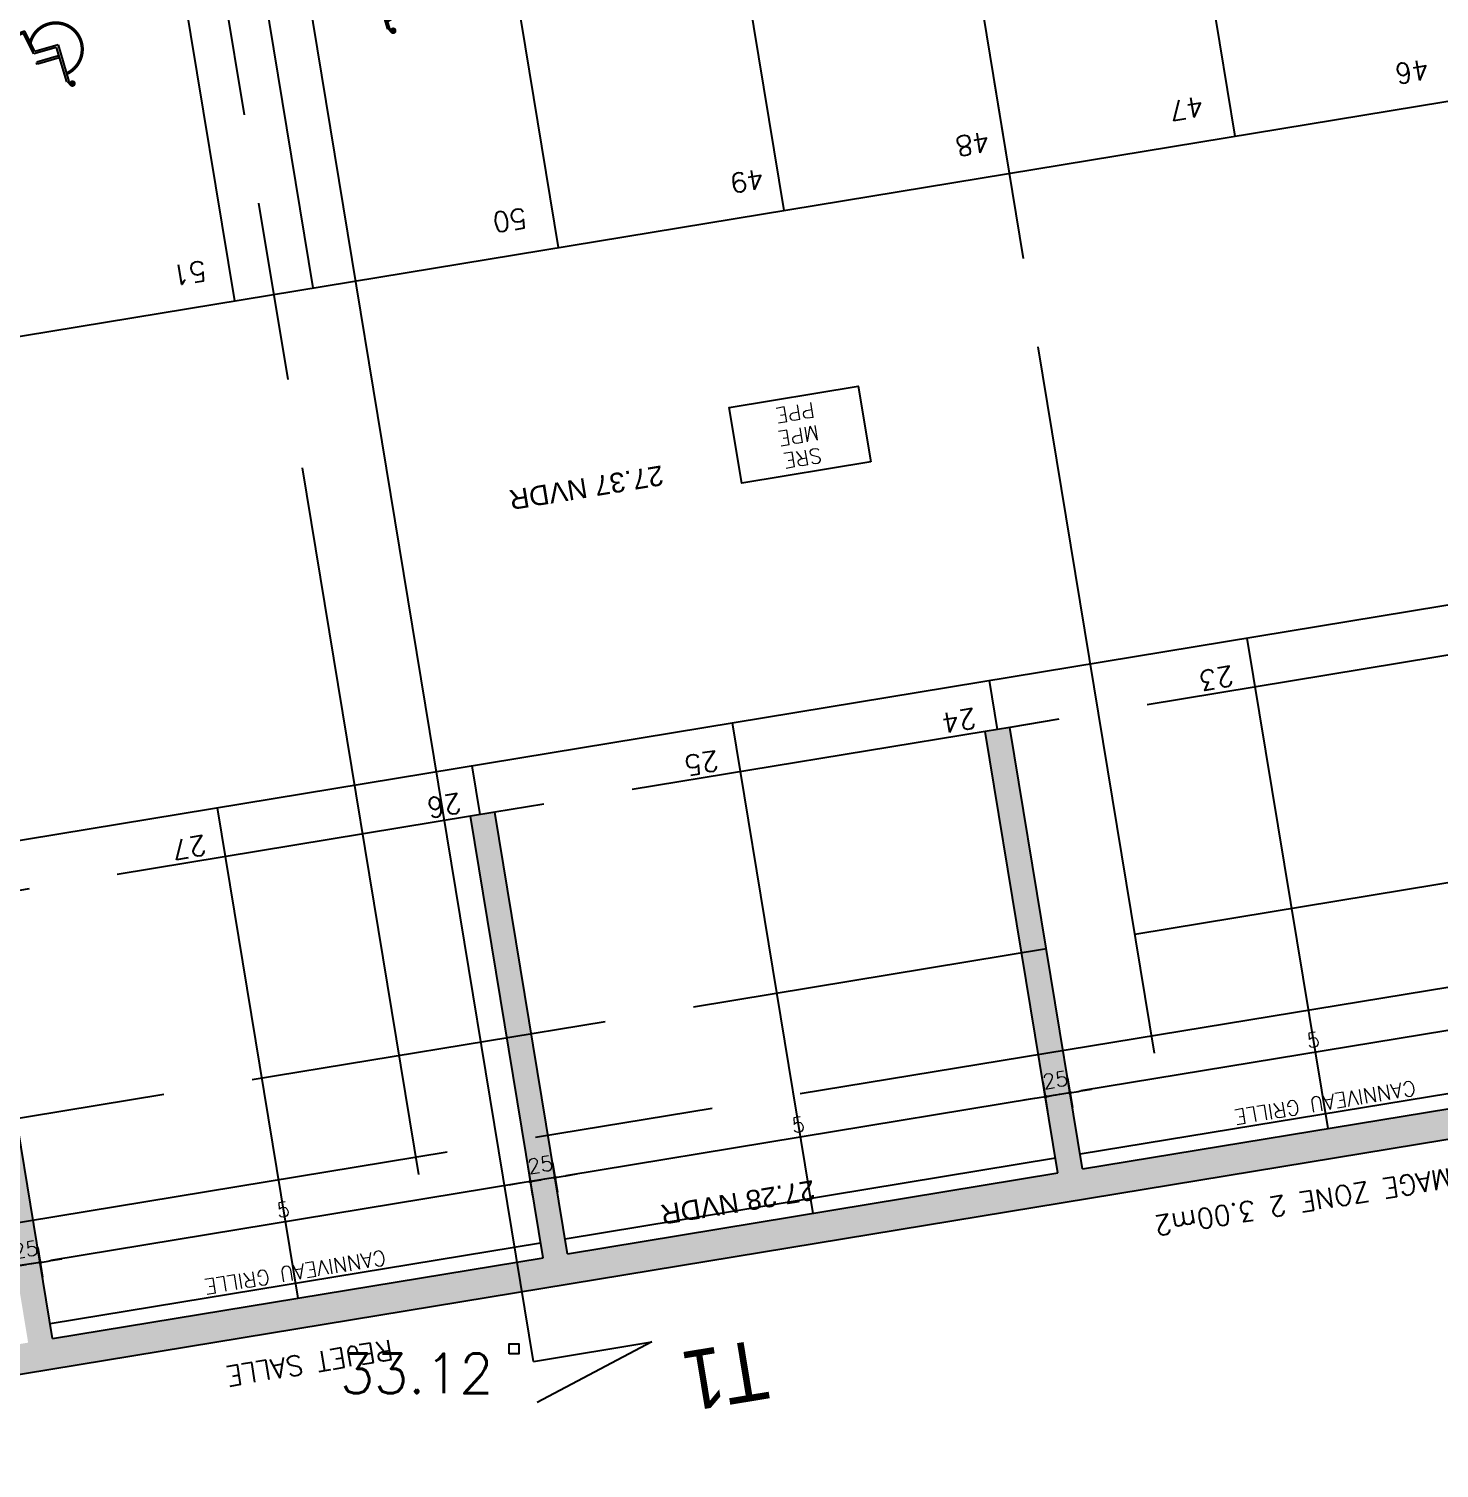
# Model space of a CAD drawing. Header units: millimetres. Extents: x 33240 to 33395, y 51607 to 51720.
# Drawn here: x 33297.3 to 33311.49, y 51626.94 to 51641.42 of the extents above; entities that cross this region are included whole.
import ezdxf
from ezdxf.enums import TextEntityAlignment as Align

# ---------------------------------------------------------------- set-up
doc = ezdxf.new("R2010")
doc.units = ezdxf.units.MM
doc.header["$LTSCALE"] = 0.3
doc.header["$MEASUREMENT"] = 0
doc.header["$PDMODE"] = 34
doc.header["$PDSIZE"] = 0.3
for name, pattern in [('ACAD_ISO02W100', [15, 12, -3]), ('ACAD_ISO08W100', [36, 24, -3, 6, -3]), ('ACAD_ISO13W100', [36, 12, -3, 12, -3, 0, -3, 0, -3])]:
    doc.linetypes.add(name, pattern=pattern)
doc.layers.get('0').update_dxf_attribs({"linetype": 'CONTINUOUS'})
doc.layers.get('DEFPOINTS').update_dxf_attribs({"linetype": 'CONTINUOUS'})
for name, color, linetype in [('00-TRAMES-BAT', 7, 'ACAD_ISO08W100'), ('02-MURS-PORTEUR', 1, 'CONTINUOUS'), ('08-EQUI-HANDI', 151, 'CONTINUOUS'), ('09-COT-INT', 7, 'CONTINUOUS'), ('10-ANN-ALTITUDE', 152, 'CONTINUOUS'), ('10-ANN-ALTITUDE-GEO', 152, 'CONTINUOUS'), ('10-ANN-REPCOUPE', 1, 'CONTINUOUS'), ('10-ANN-TEXTE', 3, 'CONTINUOUS'), ('11-RES-EP', 150, 'ACAD_ISO13W100'), ('11-RES-VMC', 111, 'CONTINUOUS'), ('14-HACH-MURS', 253, 'CONTINUOUS')]:
    doc.layers.add(name, color=color, linetype=linetype)
doc.styles.add('ANN', font='romans.shx')
doc.styles.add('COT', font='romans.shx')
doc.styles.add('NIV', font='ARIAL.TTF', dxfattribs={"height": 0.2})
doc.styles.add('REPCOUP', font='ARIAL.TTF', dxfattribs={"width": 0.85, "height": 0.6})
doc.styles.add('ROMANS', font='romans.shx', dxfattribs={"height": 0.2})
doc.dimstyles.new('COTEXT', dxfattribs={"dimtxt": 0.15, "dimasz": 0.11, "dimexe": 0, "dimexo": 0, "dimgap": 0.05, "dimtad": 1, "dimdec": 3, "dimdsep": 46, "dimtxsty": 'COT', "dimblk1": 'COTBLOC', "dimblk2": 'COTBLOC', "dimsah": 1, "dimcen": -0.1, "dimse1": 1, "dimse2": 1, "dimadec": 0, "dimazin": 0, "dimtfac": 1, "dimtdec": 3, "dimtmove": 2, "dimatfit": 3, "dimldrblk": 'COTBLOC', "dimfxl": 1, "dimtolj": 1, "dimarcsym": 0})

# ---------------------------------------------------------------- blocks, each defined once
blk = doc.blocks.new('BL7', base_point=(1.5, 1))
blk.add_lwpolyline([(1, 0.5), (1, 1.5), (2, 1.5), (2, 0.5), (1, 0.5)])
blk = doc.blocks.new('HAND')
for p, q in [((-0.029, -0.041), (-0.075, 0.341)), ((-0.007, -0.019), (-0.053, 0.341)), ((-0.02, 0.091), (0.207, 0.118)), ((-0.017, 0.069), (0.209, 0.096)), ((-0.007, -0.019), (0.227, 0.009)), ((0.217, 0.097), (0.214, 0.119)), ((0.227, 0.009), (0.295, -0.209)), ((-0.029, -0.041), (0.212, -0.013)), ((0.212, -0.013), (0.278, -0.231)), ((0.278, -0.231), (0.357, -0.218)), ((0.295, -0.209), (0.357, -0.196)), ((0.357, -0.218), (0.357, -0.196))]:
    blk.add_line(p, q)
at = {"const_width": 0.0332}
blk.add_lwpolyline([(-0.125, 0.367, 1), (-0.092, 0.367, 1)], format="xyb", close=True, dxfattribs=at)
for points in [[(-0.061, 0.261, 0.340767), (-0.266, 0.002, 0.340767)], [(-0.266, 0.002, 0.827992), (0.247, -0.099, 0.827992)]]:
    blk.add_lwpolyline(points, format="xyb", dxfattribs=at)
for points in [[(-0.074, 0.341), (-0.087, 0.341), (-0.053, 0.341), (-0.081, 0.385)], [(-0.075, 0.341), (-0.029, -0.041), (-0.053, 0.341), (-0.007, -0.019)], [(-0.065, 0.26), (-0.065, 0.263), (-0.067, 0.276), (-0.065, 0.263)], [(-0.065, 0.26), (-0.065, 0.263), (-0.067, 0.276), (-0.065, 0.263)], [(-0.007, -0.019), (-0.029, -0.041), (0.227, 0.009), (0.212, -0.013)], [(-0.02, 0.091), (-0.017, 0.069), (-0.021, 0.091), (-0.018, 0.069)], [(-0.02, 0.091), (-0.017, 0.069), (0.214, 0.119), (0.217, 0.097)], [(0.212, -0.013), (0.278, -0.231), (0.227, 0.009), (0.295, -0.209)], [(0.231, -0.093), (0.237, -0.095), (0.234, -0.086), (0.237, -0.095)], [(0.278, -0.231), (0.357, -0.218), (0.295, -0.209), (0.357, -0.196)]]:
    blk.add_solid(points)
blk = doc.blocks.new('SMP2')
blk.add_lwpolyline([(-1.315, 0), (0, 0), (0, -0.77), (-1.315, -0.77)], close=True)
at = {"style": 'ROMANS'}
for tag, p in [('SOLS', (-0.646, -0.148)), ('PAROIS', (-0.643, -0.377)), ('FAUX-PLAFONDS', (-0.646, -0.61))]:
    blk.add_attdef(tag, text='', height=0.15, dxfattribs=at).set_placement(p, align=Align.MIDDLE)
blk = doc.blocks.new('COTBLOC')
for p, q in [((0, -1.3608), (0, 1.3608)), ((-0.76, 0), (-0.99, 0)), ((0, 0), (-0.76, 0)), ((0, 0), (0.76, 0)), ((0.76, 0), (0.99, 0))]:
    blk.add_line(p, q)
at = {"const_width": 0.15}
blk.add_lwpolyline([(-0.1, 0, 1), (0.1, 0, 1)], format="xyb", close=True, dxfattribs=at)
blk = doc.blocks.new('*D155')
at = {"layer": '09-COT-INT', "color": 0, "lineweight": -2}
blk.add_line((33312.598, 51631.514), (33307.882, 51630.737), dxfattribs=at)
at = {"layer": 'DEFPOINTS', "color": 0}
for p in [(33312.833, 51630.765), (33307.773, 51630.719), (33307.9, 51629.952)]:
    blk.add_point(p, dxfattribs=at)
at = {"layer": '09-COT-INT', "color": 0, "lineweight": -2, "xscale": 0.11, "yscale": 0.11, "zscale": 0.11}
for p, rotation in [((33312.707, 51631.532), 9.350573668281061), ((33307.773, 51630.719), 189.350573668281)]:
    blk.add_blockref('COTBLOC', p, dxfattribs=dict(at, rotation=rotation))
at = {"layer": '09-COT-INT', "color": 0, "insert": (33310.22, 51631.249), "char_height": 0.15, "attachment_point": 5, "rotation": 9.3506, "style": 'COT'}
blk.add_mtext('\\A1;5', dxfattribs=at)
blk = doc.blocks.new('*D156')
at = {"layer": '09-COT-INT', "color": 0, "lineweight": -2}
for p, q in [((33307.882, 51630.737), (33307.99, 51630.755)), ((33307.418, 51630.661), (33307.31, 51630.643)), ((33307.773, 51630.719), (33307.527, 51630.679))]:
    blk.add_line(p, q, dxfattribs=at)
at = {"layer": 'DEFPOINTS', "color": 0}
for p in [(33307.527, 51630.679), (33307.653, 51629.912), (33307.9, 51629.952)]:
    blk.add_point(p, dxfattribs=at)
at = {"layer": '09-COT-INT', "color": 0, "lineweight": -2, "xscale": 0.11, "yscale": 0.11, "zscale": 0.11}
for p, rotation in [((33307.773, 51630.719), 189.350573668281), ((33307.527, 51630.679), 9.350573668281081)]:
    blk.add_blockref('COTBLOC', p, dxfattribs=dict(at, rotation=rotation))
at = {"layer": '09-COT-INT', "color": 0, "insert": (33307.626, 51630.847), "char_height": 0.15, "attachment_point": 5, "rotation": 9.3506, "style": 'COT'}
blk.add_mtext('\\A1;25', dxfattribs=at)
blk = doc.blocks.new('*D157')
at = {"layer": '09-COT-INT', "color": 0, "lineweight": -2}
blk.add_line((33307.418, 51630.661), (33302.702, 51629.884), dxfattribs=at)
at = {"layer": 'DEFPOINTS', "color": 0}
for p in [(33302.593, 51629.866), (33307.653, 51629.912), (33302.719, 51629.099)]:
    blk.add_point(p, dxfattribs=at)
at = {"layer": '09-COT-INT', "color": 0, "lineweight": -2, "xscale": 0.11, "yscale": 0.11, "zscale": 0.11}
for p, rotation in [((33307.527, 51630.679), 9.350573668281061), ((33302.593, 51629.866), 189.350573668281)]:
    blk.add_blockref('COTBLOC', p, dxfattribs=dict(at, rotation=rotation))
at = {"layer": '09-COT-INT', "color": 0, "insert": (33305.04, 51630.396), "char_height": 0.15, "attachment_point": 5, "rotation": 9.3506, "style": 'COT'}
blk.add_mtext('\\A1;5', dxfattribs=at)
blk = doc.blocks.new('*D158')
at = {"layer": '09-COT-INT', "color": 0, "lineweight": -2}
for p, q in [((33302.593, 51629.866), (33302.346, 51629.826)), ((33302.702, 51629.884), (33302.81, 51629.902)), ((33302.238, 51629.808), (33302.129, 51629.79))]:
    blk.add_line(p, q, dxfattribs=at)
at = {"layer": 'DEFPOINTS', "color": 0}
for p in [(33302.346, 51629.826), (33302.473, 51629.059), (33302.719, 51629.099)]:
    blk.add_point(p, dxfattribs=at)
at = {"layer": '09-COT-INT', "color": 0, "lineweight": -2, "xscale": 0.11, "yscale": 0.11, "zscale": 0.11}
for p, rotation in [((33302.593, 51629.866), 189.350573668281), ((33302.346, 51629.826), 9.350573668281081)]:
    blk.add_blockref('COTBLOC', p, dxfattribs=dict(at, rotation=rotation))
at = {"layer": '09-COT-INT', "color": 0, "insert": (33302.445, 51629.994), "char_height": 0.15, "attachment_point": 5, "rotation": 9.3506, "style": 'COT'}
blk.add_mtext('\\A1;25', dxfattribs=at)
blk = doc.blocks.new('*D159')
at = {"layer": '09-COT-INT', "color": 0, "lineweight": -2}
blk.add_line((33302.238, 51629.808), (33297.521, 51629.031), dxfattribs=at)
at = {"layer": 'DEFPOINTS', "color": 0}
for p in [(33297.413, 51629.013), (33302.473, 51629.059), (33297.539, 51628.246)]:
    blk.add_point(p, dxfattribs=at)
at = {"layer": '09-COT-INT', "color": 0, "lineweight": -2, "xscale": 0.11, "yscale": 0.11, "zscale": 0.11}
for p, rotation in [((33302.346, 51629.826), 9.350573668281061), ((33297.413, 51629.013), 189.350573668281)]:
    blk.add_blockref('COTBLOC', p, dxfattribs=dict(at, rotation=rotation))
at = {"layer": '09-COT-INT', "color": 0, "insert": (33299.859, 51629.543), "char_height": 0.15, "attachment_point": 5, "rotation": 9.3506, "style": 'COT'}
blk.add_mtext('\\A1;5', dxfattribs=at)
blk = doc.blocks.new('*D160')
at = {"layer": '09-COT-INT', "color": 0, "lineweight": -2}
for p, q in [((33297.413, 51629.013), (33297.166, 51628.973)), ((33297.521, 51629.031), (33297.63, 51629.049)), ((33297.058, 51628.955), (33296.949, 51628.937))]:
    blk.add_line(p, q, dxfattribs=at)
at = {"layer": 'DEFPOINTS', "color": 0}
for p in [(33297.166, 51628.973), (33297.292, 51628.206), (33297.539, 51628.246)]:
    blk.add_point(p, dxfattribs=at)
at = {"layer": '09-COT-INT', "color": 0, "lineweight": -2, "xscale": 0.11, "yscale": 0.11, "zscale": 0.11}
for p, rotation in [((33297.166, 51628.973), 9.350573668281081), ((33297.413, 51629.013), 189.350573668281)]:
    blk.add_blockref('COTBLOC', p, dxfattribs=dict(at, rotation=rotation))
at = {"layer": '09-COT-INT', "color": 0, "insert": (33297.265, 51629.141), "char_height": 0.15, "attachment_point": 5, "rotation": 9.3506, "style": 'COT'}
blk.add_mtext('\\A1;25', dxfattribs=at)

msp = doc.modelspace()

# ---------------------------------------------------------------- hatches: boundary and pattern name
at = {"layer": '14-HACH-MURS', "ltscale": 10}
h = msp.add_hatch(color=256, dxfattribs=at)
h.paths.add_polyline_path([(33317.4796, 51636.0903), (33317.2823, 51636.0578), (33318.0134, 51631.6176), (33313.0798, 51630.8053), (33312.3487, 51635.2455), (33312.102, 51635.2048), (33312.8332, 51630.7646), (33307.8996, 51629.9523), (33307.1685, 51634.3925), (33306.9218, 51634.3519), (33307.6529, 51629.9116), (33302.7194, 51629.0993), (33301.9882, 51633.5395), (33301.7415, 51633.4989), (33302.4727, 51629.0587), (33297.5391, 51628.2463), (33296.808, 51632.6865), (33296.5613, 51632.6459), (33297.2924, 51628.2057), (33293.3819, 51627.5617), (33293.0171, 51629.7767), (33292.7211, 51629.728), (33293.1346, 51627.217), (33318.2595, 51631.3541)])
h.paths.add_polyline_path([(33354.8863, 51637.3852), (33354.1064, 51642.1214), (33353.9091, 51642.0889), (33354.6402, 51637.6487), (33349.5093, 51636.8038), (33348.7782, 51641.244), (33348.5315, 51641.2034), (33349.2626, 51636.7632), (33344.3291, 51635.9508), (33343.5979, 51640.391), (33343.3513, 51640.3504), (33344.0824, 51635.9102), (33339.1488, 51635.0979), (33338.4177, 51639.5381), (33338.171, 51639.4974), (33338.9022, 51635.0572), (33333.9686, 51634.2449), (33333.2375, 51638.6851), (33332.9908, 51638.6444), (33333.7219, 51634.2042), (33328.7884, 51633.3919), (33328.0572, 51637.8321), (33327.8105, 51637.7915), (33328.5417, 51633.3512), (33323.6081, 51632.5389), (33322.877, 51636.9791), (33322.6303, 51636.9385), (33323.3614, 51632.4983), (33318.4279, 51631.6859), (33317.6967, 51636.1261), (33317.4994, 51636.0936), (33318.2793, 51631.3574)])
h.paths.add_polyline_path([(33376.0083, 51647.3889), (33376.0327, 51647.2409), (33376.1314, 51647.2572), (33377.1044, 51641.3477), (33368.1286, 51639.8697), (33367.5025, 51643.6724), (33367.5518, 51643.6805), (33367.5193, 51643.8778), (33367.47, 51643.8697), (33367.3975, 51644.31), (33367.1508, 51644.2693), (33367.882, 51639.8291), (33365.4152, 51639.4229), (33364.684, 51643.8631), (33364.4374, 51643.8225), (33365.1685, 51639.3823), (33360.2349, 51638.5699), (33359.5038, 51643.0102), (33359.2571, 51642.9695), (33359.9883, 51638.5293), (33355.0547, 51637.717), (33354.3236, 51642.1572), (33354.1262, 51642.1247), (33354.9061, 51637.3884), (33377.4492, 51641.1005), (33376.403, 51647.4539)])
h.paths.add_polyline_path([(33375.5206, 51647.2736), (33374.395, 51647.0882), (33369.1311, 51643.9405), (33369.0516, 51643.9274), (33369.0191, 51644.1248), (33369.0611, 51644.1317), (33374.3357, 51647.2858), (33375.4873, 51647.4754)])
h.paths.add_polyline_path([(33293.1346, 51627.217), (33286.1312, 51626.0638), (33276.9489, 51627.6187), (33267.5835, 51626.4718), (33266.0816, 51635.5929), (33278.0892, 51637.5701), (33278.021, 51637.9845), (33281.0255, 51638.4792), (33280.98, 51638.7556), (33281.1773, 51638.7881), (33281.2228, 51638.5117), (33285.6417, 51639.2393), (33285.6742, 51639.0421), (33280.1058, 51638.1253), (33280.1242, 51638.0138), (33279.9268, 51637.9813), (33279.9085, 51638.0928), (33278.2508, 51637.8199), (33278.319, 51637.4052), (33266.4101, 51635.4442), (33267.8328, 51626.8046), (33276.9558, 51627.9218), (33286.1319, 51626.368), (33293.0858, 51627.513)])

# ---------------------------------------------------------------- linework, layer by layer
at = {"layer": '00-TRAMES-BAT'}
for p, q in [((33308.6237, 51631.1154), (33306.1297, 51646.2614)), ((33301.2233, 51629.8968), (33298.7293, 51645.0428)), ((33376.1041, 51642.4043), (33288.269, 51627.941))]:
    msp.add_line(p, q, dxfattribs=at)
at = {"layer": '02-MURS-PORTEUR', "color": 4, "linetype": 'Continuous'}
for p, q in [((33296.9012, 51638.2749), (33353.0996, 51647.5287)), ((33308.6201, 51645.2719), (33309.4325, 51640.3383)), ((33306.3507, 51644.8982), (33307.1631, 51639.9646)), ((33304.0812, 51644.5245), (33304.8936, 51639.5909)), ((33301.8118, 51644.1508), (33302.6242, 51639.2172)), ((33298.5557, 51643.6146), (33299.368, 51638.6811)), ((33299.345, 51643.7446), (33300.1574, 51638.8111)), ((33293.2241, 51632.6021), (33353.6307, 51642.5488)), ((33309.5542, 51635.291), (33310.3664, 51630.3585)), ((33307.0451, 51634.3722), (33306.9641, 51634.8645)), ((33304.3739, 51634.438), (33305.1861, 51629.5055)), ((33301.8402, 51633.5151), (33301.7591, 51634.0075)), ((33299.1937, 51633.585), (33300.0059, 51628.6525))]:
    msp.add_line(p, q, dxfattribs=at)
at = {"layer": '02-MURS-PORTEUR', "color": 4, "linetype": 'ACAD_ISO02W100'}
for p, q in [((33281.785, 51627.9272), (33372.8915, 51642.929)), ((33312.102, 51635.2048), (33307.1685, 51634.3925)), ((33306.9218, 51634.3519), (33301.9882, 51633.5395)), ((33301.7415, 51633.4989), (33292.6507, 51632.0019))]:
    msp.add_line(p, q, dxfattribs=at)
at = {"layer": '02-MURS-PORTEUR'}
for p, q in [((33286.1312, 51626.0638), (33354.8863, 51637.3852)), ((33307.1685, 51634.3925), (33306.9218, 51634.3519)), ((33307.6529, 51629.9116), (33306.9218, 51634.3519)), ((33307.8996, 51629.9523), (33307.1685, 51634.3925)), ((33301.9882, 51633.5395), (33301.7415, 51633.4989)), ((33302.4727, 51629.0587), (33301.7415, 51633.4989)), ((33302.7194, 51629.0993), (33301.9882, 51633.5395)), ((33297.5391, 51628.2463), (33296.808, 51632.6865)), ((33307.8996, 51629.9523), (33312.8332, 51630.7646)), ((33302.7194, 51629.0993), (33307.6529, 51629.9116)), ((33297.5391, 51628.2463), (33302.4727, 51629.0587))]:
    msp.add_line(p, q, dxfattribs=at)
at = {"layer": '10-ANN-REPCOUPE'}
for p, q in [((33302.3775, 51628.0167), (33298.7865, 51649.8248)), ((33302.3775, 51628.0167), (33303.5678, 51628.2127)), ((33303.5678, 51628.2127), (33302.4133, 51627.6041))]:
    msp.add_line(p, q, dxfattribs=at)
at = {"layer": '11-RES-EP', "linetype": 'Continuous'}
for p, q in [((33312.8088, 51630.9126), (33307.8752, 51630.1003)), ((33307.6286, 51630.0597), (33302.695, 51629.2473)), ((33302.4483, 51629.2067), (33297.5147, 51628.3943))]:
    msp.add_line(p, q, dxfattribs=at)

# ---------------------------------------------------------------- block references
at = {"layer": '08-EQUI-HANDI', "rotation": 189.350573668281}
for p in [(33300.7985, 51641.7421), (33297.5712, 51641.2107)]:
    msp.add_blockref('HAND', p, dxfattribs=at)
at = {"layer": '10-ANN-ALTITUDE-GEO', "linetype": 'Continuous', "xscale": 0.09999999999854481, "yscale": 0.09999999999854481}
msp.add_blockref('BL7', (33302.1805, 51628.1432), dxfattribs=at)
msp.add_blockref('BL7', (33302.1805, 51628.1432), dxfattribs=at)
at = {"layer": '10-ANN-TEXTE', "rotation": 189.350573668281}
msp.add_blockref('SMP2', (33304.4717, 51636.8497), dxfattribs=at).add_auto_attribs({'SOLS': 'SRE', 'PAROIS': 'MPE', 'FAUX-PLAFONDS': 'PPE'})

# ---------------------------------------------------------------- texts
at = {"layer": '10-ANN-ALTITUDE', "style": 'NIV'}
for s, p in [('27.37 NVDR', (33303.6653, 51637.0286)), ('27.28 NVDR', (33305.1896, 51629.8417))]:
    msp.add_text(s, height=0.2, rotation=189.35057, dxfattribs=at).set_placement(p)
at = {"layer": '10-ANN-ALTITUDE-GEO', "linetype": 'Continuous', "style": 'ANN'}
msp.add_text('33.12', height=0.4, dxfattribs=at).set_placement((33301.9731, 51627.6959), align=Align.RIGHT)
at = {"layer": '10-ANN-REPCOUPE', "style": 'REPCOUP', "width": 0.85}
msp.add_text('T1', height=0.6, rotation=189.3506, dxfattribs=at).set_placement((33304.6717, 51628.2413))
at = {"layer": '10-ANN-TEXTE', "style": 'ANN'}
for s, p in [('46', (33311.369, 51641.1138)), ('47', (33309.0996, 51640.7401)), ('48', (33306.9484, 51640.3859)), ('49', (33304.6789, 51640.0122)), ('50', (33302.2913, 51639.619)), ('51', (33299.0671, 51639.0881)), ('23', (33309.4017, 51635.012)), ('24', (33306.8116, 51634.5855)), ('25', (33304.2215, 51634.159)), ('26', (33301.6314, 51633.7325)), ('27', (33299.0659, 51633.3101))]:
    msp.add_text(s, height=0.2, rotation=189.35057, dxfattribs=at).set_placement(p)
at = {"layer": '11-RES-EP', "linetype": 'Continuous', "style": 'ANN'}
for p in [(33311.2386, 51630.8426), (33300.8781, 51629.1367)]:
    msp.add_text('CANNIVEAU GRILLE', height=0.15, rotation=189.35057, dxfattribs=at).set_placement(p)
at = {"layer": '11-RES-VMC', "style": 'ANN'}
for s, p in [('DESENFUMAGE ZONE 2 3.00m2', (33312.79, 51630.1602)), ('REJET SALLE', (33300.9454, 51628.2359))]:
    msp.add_text(s, height=0.2, rotation=189.35057, dxfattribs=at).set_placement(p)

# ---------------------------------------------------------------- dimensions: what is measured, and where the dimension line sits
at = {"layer": '09-COT-INT'}
for base, p1, p2, picture, middle in [((33307.7733, 51630.7192), (33312.8332, 51630.7646), (33307.8996, 51629.9523), '*D155', (33310.2198, 51631.2487)), ((33302.5931, 51629.8662), (33307.6529, 51629.9116), (33302.7194, 51629.0993), '*D157', (33305.0395, 51630.3958)), ((33297.4128, 51629.0132), (33302.4727, 51629.0587), (33297.5391, 51628.2463), '*D159', (33299.8593, 51629.5428))]:
    dim = msp.add_linear_dim(base=base, p1=p1, p2=p2, angle=189.35057, dimstyle='COTEXT', dxfattribs=at)
    dim.commit()
    dim.dimension.update_dxf_attribs({"geometry": picture, "text_midpoint": middle})
for base, p1, p2, picture, middle in [((33307.5266, 51630.6786), (33307.8996, 51629.9523), (33307.6529, 51629.9116), '*D156', (33307.6256, 51630.8469)), ((33302.3464, 51629.8256), (33302.7194, 51629.0993), (33302.4727, 51629.0587), '*D158', (33302.4454, 51629.9939)), ((33297.1661, 51628.9726), (33297.5391, 51628.2463), (33297.2924, 51628.2057), '*D160', (33297.2651, 51629.1409))]:
    dim = msp.add_linear_dim(base=base, p1=p1, p2=p2, angle=189.35057, text='25', dimstyle='COTEXT', dxfattribs=at)
    dim.commit()
    dim.dimension.update_dxf_attribs({"geometry": picture, "text_midpoint": middle})

doc.saveas('drawing.dxf')
